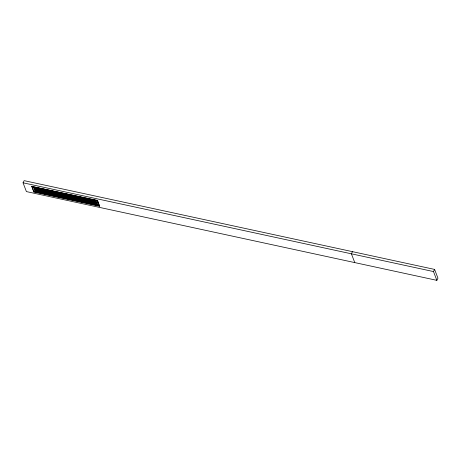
<?xml version="1.0" encoding="UTF-8"?>
<svg xmlns="http://www.w3.org/2000/svg" width="461" height="461" viewBox="0 0 461 461"><rect width="100%" height="100%" fill="white"/><g stroke="black" fill="none" stroke-linecap="round" stroke-linejoin="round"><path stroke-width="0.69" d="M23.05 182.804L24.151 180.654L434.596 269.414L437.95 278.196L436.849 280.346L26.404 191.586L23.05 182.804L433.496 271.564L436.849 280.346M31.757 186.434L97.548 200.397L99.541 206.188L33.872 191.983L31.757 186.434L97.427 200.639L99.541 206.188M34.212 187.944L37.07 188.295L37.502 188.699L34.143 187.932L37.387 188.912L34.339 188.393L33.947 188.03L34.333 187.702M35.042 189.552L34.834 189.788L35.042 189.552C39.646 189.05 38.563 192.807 35.22 190.013L38.05 190.629L37.779 190.145M33.872 191.983L31.878 186.198M37.306 189.436L38.707 189.736C40.839 189.886 35.341 190.237 36.056 188.924L35.635 187.713M38.793 189.517L35.825 188.952L35.739 189.419L36.235 189.385M36.638 191.015L36.765 190.773C47.172 193.799 29.302 189.413 39.554 192.064M36.817 191.476L39.675 191.828M38.315 188.831L38.442 188.589C43.057 188.151 41.951 191.764 38.615 189.056C47.103 191.148 36.206 187.961 38.615 189.056M38.845 190.22C39.963 189.828 36.517 190.796 36.108 189.627M39.024 190.681L39.145 190.439C44.763 190.479 41.623 193.614 38.782 190.716C45.967 192.629 39.577 190.491 39.145 190.439M40.338 190.272L40.159 189.811C44.809 189.465 43.668 192.894 40.338 190.272L43.167 190.877L40.101 190.041M40.747 191.903L40.868 191.661C46.751 191.845 42.954 194.703 40.487 191.96C49.033 193.073 39.41 192.663 40.868 191.661M42.424 189.719L42.545 189.477C47.16 188.97 46.042 192.738 42.723 189.944C51.24 192.035 40.338 188.86 42.723 189.944M41.934 191.736L42.095 191.448M43.248 191.327L42.988 191.557L46.112 191.96L46.198 192.629L42.861 191.684L46.273 192.421L45.985 191.92M44.268 190.698L44.043 190.917L47.131 191.332L47.212 192.001L44.296 191.396L47.276 191.776L46.999 191.292M44.85 192.79L44.971 192.548C55.349 195.55 37.577 191.206 47.788 193.845M45.028 193.251L47.886 193.603M46.526 190.606L49.385 190.958L49.817 191.361L46.452 190.595L49.736 191.424L46.624 191.044L46.261 190.693L46.647 190.364M47.229 192.456L47.356 192.214C52.756 192.272 50.111 195.147 46.999 192.658C54.945 193.142 46.192 193.747 47.356 192.214M48.37 191.586L48.151 191.805L51.234 192.22L51.35 192.877L47.984 191.914L51.413 192.715L51.108 192.179M48.952 193.678L49.073 193.436C59.296 196.38 41.744 192.122 51.891 194.732M49.131 194.139L51.989 194.49M50.629 191.494L50.75 191.252C55.418 190.912 54.237 194.335 50.929 191.718C59.423 193.804 48.509 190.635 50.929 191.718M51.338 193.343L51.459 193.101C57.187 193.211 53.77 196.196 51.079 193.401C58.42 195.228 51.684 193.182 51.459 193.101M52.473 192.473C51.678 194.957 60.961 192.456 52.208 192.589C51.667 193.735 56.772 194.473 55.211 193.067M53.055 194.565L53.182 194.323C59.02 194.525 55.343 197.325 52.796 194.634C61.33 195.712 51.741 195.355 53.182 194.323M54.732 192.381L54.859 192.145C59.4 191.655 58.455 195.349 55.032 192.606C63.572 194.721 52.623 191.488 55.032 192.606M54.277 194.404L54.41 194.11M55.562 193.989L55.303 194.219L58.426 194.623L58.512 195.291L55.182 194.306L58.587 195.084L58.299 194.582M56.576 193.361L56.357 193.58L59.44 193.995L59.527 194.663L56.605 194.058L59.59 194.438L59.313 193.954M57.164 195.452L57.285 195.21C61.422 194.669 61.394 198.282 57.21 195.873C55.741 194.876 60.956 195.637 60.097 196.507M57.337 195.913L60.195 196.265M58.841 193.268L61.699 193.62L62.131 194.023L58.766 193.257L62.016 194.237L58.939 193.706L58.576 193.355L58.962 193.032M59.544 195.118L59.671 194.876C69.888 197.832 52.329 193.562 62.483 196.179M59.723 195.579L62.581 195.931M60.558 194.49L60.685 194.248C70.931 196.628 53.119 193.061 63.975 195.297M63.422 194.842L63.664 195.539L60.858 194.715M61.751 194.323L61.912 194.035M61.267 196.34L61.388 196.098C65.347 195.539 65.675 199.089 61.365 196.778C59.763 195.787 65.013 196.455 64.206 197.394M61.446 196.801L64.304 197.152M62.944 194.156L63.065 193.92C67.686 193.505 66.591 197.066 63.243 194.381C71.703 196.507 60.783 193.228 63.243 194.381M63.653 196.006L63.774 195.764C69.657 195.948 65.865 198.806 63.393 196.063C71.933 197.181 62.316 196.772 63.774 195.764M64.788 195.136L64.528 195.366L67.652 195.769L67.732 196.438L64.402 195.447L67.807 196.23L67.525 195.729M65.37 197.227L65.491 196.985C69.801 196.53 69.438 200.028 65.422 197.648C63.946 196.576 69.283 197.539 68.309 198.288M65.548 197.688L68.407 198.04M67.047 195.043L67.173 194.807C71.726 194.311 70.752 198.017 67.346 195.268C75.731 196.755 65.099 195.032 67.173 194.807M67.755 196.893L67.876 196.657C78.255 199.653 60.483 195.308 70.694 197.953M67.928 197.354L70.792 197.706M68.77 196.265L68.891 196.023C74.394 196.144 71.513 198.898 68.539 196.467C76.572 197.031 67.686 197.429 68.891 196.023M69.478 198.115L69.599 197.873C73.737 197.337 73.708 200.938 69.525 198.535C68.049 197.521 73.322 198.351 72.412 199.175M69.651 198.576L72.51 198.927M71.276 195.695L71.017 195.919L74.14 196.328L74.256 196.985L70.89 196.017L74.273 196.749L74.014 196.282M71.858 197.781L71.979 197.544C82.202 200.483 64.649 196.225 74.797 198.841M72.037 198.242L74.895 198.593M72.873 197.152L72.994 196.91C82.997 199.302 66.142 195.735 76.019 198.005C76.117 199.025 71.432 197.59 72.994 196.91M73.581 199.002L73.702 198.76C83.914 201.705 66.378 197.464 76.52 200.062M73.754 199.463L76.612 199.815M75.558 197.043L75.143 196.807L75.379 196.582C79.972 196.092 78.912 199.803 75.558 197.043L78.405 197.671L78.116 197.17M75.961 198.668L76.088 198.432C81.891 198.651 78.318 201.382 75.702 198.754C84.213 199.786 74.67 199.486 76.088 198.432M77.102 197.798L76.843 198.028L79.966 198.432L80.047 199.1L76.716 198.115L80.133 198.91L79.839 198.391M80.721 200.702L77.909 200.091L77.805 199.648C78.883 199.279 81.799 200.408 80.669 200.956C72.878 201.048 80.715 198.247 80.623 200.95M79.482 197.469L79.275 197.706L79.482 197.469C83.977 196.968 83.141 200.662 79.661 197.93L82.496 198.541L82.219 198.057M80.07 199.555L80.191 199.319C84.328 198.772 84.3 202.385 80.116 199.976C78.647 198.985 83.862 199.74 83.003 200.616M80.243 200.016L83.101 200.374M81.084 198.927L81.205 198.685C85.297 198.144 85.343 201.716 81.182 199.365C79.557 198.414 84.818 199.025 84.023 199.988M81.257 199.388L84.115 199.74M81.787 200.777L81.914 200.535C86.051 199.993 86.017 203.606 81.862 201.209C80.306 200.189 85.637 201.008 84.726 201.837M81.966 201.238L84.824 201.59M83.591 198.357L83.332 198.587L86.455 198.991L86.57 199.648L83.205 198.679L86.61 199.446L86.322 198.945M84.173 200.443L84.294 200.207C94.522 203.157 76.952 198.887 87.112 201.503M84.351 200.904L87.21 201.261M85.308 199.578C83.234 201.203 93.22 201.417 85.308 199.578L88.466 200.593L88.045 200.166M88.927 202.477L86.115 201.866L86.017 201.422C96.251 204.39 78.67 200.097 88.829 202.725M87.694 199.244L87.434 199.475L90.558 199.878L90.638 200.541L87.308 199.555L90.713 200.333L90.431 199.832M88.276 201.33L88.397 201.094C99.588 204.327 80.784 199.688 91.215 202.391M88.454 201.791L91.313 202.149M89.29 200.702L89.417 200.466C93.595 199.941 93.497 203.537 89.313 201.111C87.924 200.109 93.134 200.95 92.229 201.762M89.469 201.163L92.327 201.515M89.999 202.552L93.295 203.278L89.976 202.546L93.174 203.531L90.126 203.001L89.734 202.65L90.12 202.31M91.676 200.368L91.797 200.132C97.467 200.351 94.223 203.03 91.411 200.483C99.749 201.388 90.402 201.232 91.797 200.132M92.379 202.218L92.505 201.981C96.591 201.422 96.654 205.024 92.482 202.661C90.852 201.584 96.251 202.465 95.318 203.278M92.557 202.679L95.415 203.036M93.399 201.59L93.52 201.353C103.99 204.384 86.086 200.022 96.332 202.65M93.571 202.051L96.43 202.408M94.102 203.439L94.223 203.197C98.326 202.621 98.383 206.303 94.153 203.86C92.678 202.852 97.945 203.676 97.041 204.5M94.28 203.9L97.138 204.252M352.509 251.66L351.403 253.809L354.763 262.597M433.496 271.564L434.596 269.414M36.765 190.773L36.505 190.923L36.938 191.234M44.971 192.548L44.723 192.715L45.149 193.009M60.685 194.248L60.299 194.605L60.685 194.94M49.073 193.436L48.82 193.585L49.252 193.897M59.671 194.876L59.417 195.043L59.844 195.343M75.379 196.582L74.993 196.933L75.385 197.268M57.285 195.21L57.026 195.36L57.464 195.671M67.876 196.657L67.629 196.818L68.055 197.118M61.388 196.098L61.14 196.265L61.567 196.559M71.979 197.544L71.732 197.706L72.158 198.005M65.491 196.985L65.243 197.152L65.669 197.452M81.205 198.685L80.946 198.835L81.384 199.152M69.599 197.873L69.34 198.023L69.772 198.339M80.191 199.319L79.937 199.48L80.364 199.78M73.702 198.76L73.455 198.927L73.881 199.227M89.417 200.466L89.157 200.61L89.59 200.927M84.294 200.207L84.04 200.351L84.472 200.668M93.52 201.353L93.26 201.497L93.692 201.814M88.397 201.094L88.143 201.238L88.575 201.555M92.505 201.981L92.246 202.131L92.678 202.442M81.914 200.535L81.66 200.702L82.087 201.002M94.223 203.197L93.975 203.364L94.401 203.664M33.918 187.275L33.618 187.466L35.48 191.43L36.609 189.287L36.114 188.958M97.623 204.868C98.988 204.984 96.908 200.863 96.032 200.708M38.442 188.589L38.056 188.918L38.442 189.281M42.545 189.477L42.158 189.851L42.545 190.168M50.75 191.252L50.364 191.609L50.756 191.943M54.859 192.145L54.473 192.514L54.859 192.831M63.065 193.92L62.679 194.271L63.071 194.605M40.159 189.811L39.773 190.168L40.165 190.502M35.912 189.16L38.805 189.857M40.015 190.047L59.192 194.19M71.155 195.931L73.887 196.524M75.258 196.818L77.995 197.412M79.361 197.706L82.098 198.299M83.464 198.593L86.201 199.187M87.573 199.48L90.304 200.074M44.285 190.946L47.08 191.546M48.474 191.851L51.269 192.456M54.755 193.211L57.55 193.81M69.409 196.38L70.81 196.68M73.599 197.285L74.993 197.585M81.972 199.094L83.372 199.394M86.161 199.999L87.555 200.305M90.35 200.904L91.745 201.209M93.139 201.509L95.934 202.114M64.667 195.378L68.176 196.207M76.975 198.04L79.713 198.633M85.187 199.815L87.924 200.408M38.177 189.886L36.004 189.252M39.571 190.191L53.557 193.217M54.957 193.516L59.855 194.577M61.25 194.876L64.05 195.481M65.445 195.787L68.245 196.392M69.646 196.691L71.04 196.997M73.841 197.602L75.235 197.902M86.426 200.322L87.826 200.627M90.621 201.232L92.021 201.532M34.921 189.794L37.658 190.381M43.127 191.569L45.864 192.156M55.441 194.231L58.178 194.824M33.993 191.747L99.668 205.946M79.638 197.925L79.108 197.769L79.488 198.155M67.323 195.262L66.793 195.101L67.173 195.493M56.732 193.816L56.202 193.66L56.582 194.052M38.672 189.753L38.983 189.915M44.417 191.154L43.887 190.998L44.268 191.39M35.192 190.007L34.667 189.84L35.042 190.243M96.447 200.794L33.509 187.189L96.447 200.794M97.963 204.77L35.03 191.159L97.963 204.77"/></g></svg>
